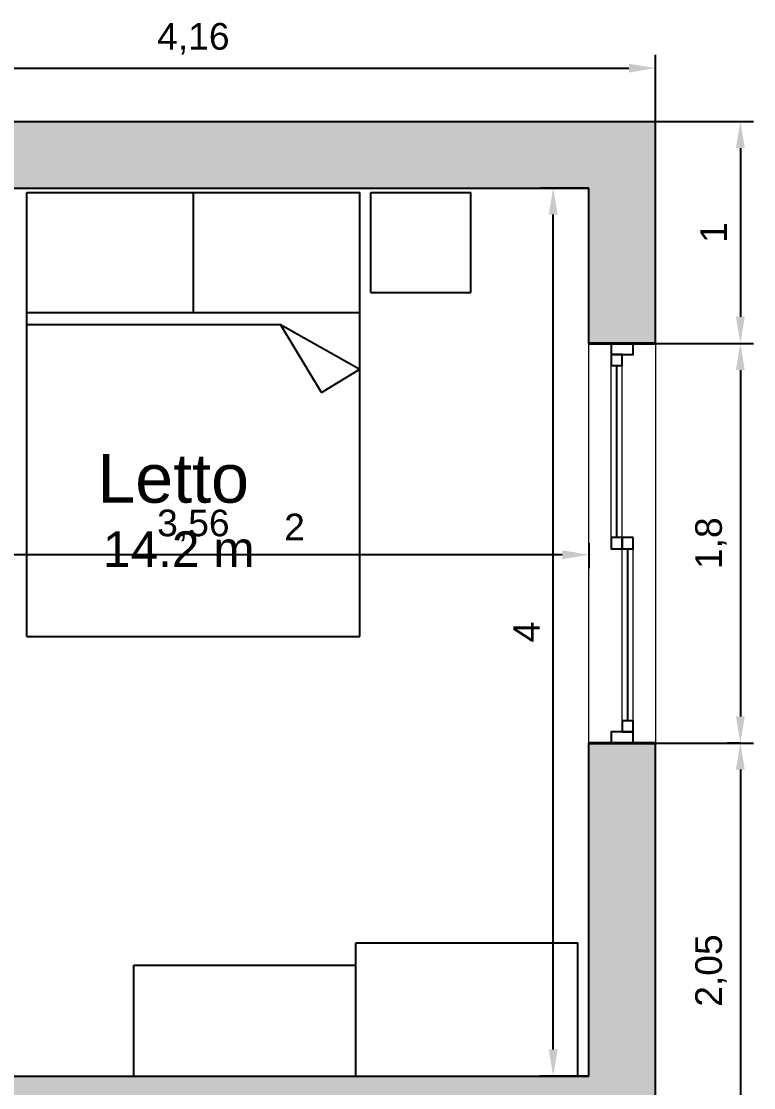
# Model space of a CAD drawing. Header units: millimetres. Extents: x 2491 to 2548.8, y 1338.3 to 1412.1.
# Drawn here: x 2543.022 to 2546.322, y 1397.42 to 1402.223 of the extents above; entities that cross this region are included whole.
import ezdxf

# ---------------------------------------------------------------- set-up
doc = ezdxf.new("R2010")
doc.units = ezdxf.units.MM
doc.header["$PDMODE"] = 35
for name, color, linetype, lineweight in [('ARREDI attrezzature - furniture', 175, 'Continuous', 9), ('MURATURA sezioni - section wall', 7, 'Continuous', 40), ('MURATURE tratteggi - wall hatch', 252, 'Continuous', 18), ('PROIEZIONI finissime - fine lines', 251, 'Continuous', 9), ('SEZIONI medie - small section', 2, 'Continuous', 25)]:
    doc.layers.add(name, color=color, linetype=linetype, lineweight=lineweight)
for name, color, linetype in [('QUOTE - dimension', 251, 'Continuous'), ('TESTO superfici - surface txt', 2, 'Continuous'), ('TXT AMBIENTI', 252, 'Continuous'), ('VETRATE sezioni - windows sections', 171, 'Continuous')]:
    doc.layers.add(name, color=color, linetype=linetype)
doc.styles.get("Standard").update_dxf_attribs({"font": 'arial.ttf'})
doc.dimstyles.new('ISO-25', dxfattribs={"dimtxt": 0.12, "dimasz": 0.12, "dimexe": 0.06, "dimexo": 0, "dimgap": 0.06, "dimtad": 1, "dimtxsty": 'Standard', "dimcen": 0.12, "dimadec": 0, "dimazin": 0, "dimtfac": 1, "dimtmove": 0, "dimatfit": 3, "dimfxl": 0, "dimarcsym": 0})

# ---------------------------------------------------------------- blocks, each defined once
blk = doc.blocks.new('*D125')
at = {"layer": 'DefPoints', "color": 0}
for p in [(2541.7155, 1402.0122), (2545.8795, 1402.0122), (2545.8795, 1401.7722)]:
    blk.add_point(p, dxfattribs=at)
at = {"layer": 'QUOTE - dimension', "color": 0, "lineweight": -2}
for p, q in [((2541.7155, 1402.0122), (2541.7155, 1402.0722)), ((2545.8795, 1401.7722), (2545.8795, 1402.0722)), ((2541.8355, 1402.0122), (2545.7595, 1402.0122))]:
    blk.add_line(p, q, dxfattribs=at)
at = {"layer": 'QUOTE - dimension', "color": 0}
for points in [[(2541.8355, 1402.0322), (2541.8355, 1401.9922), (2541.7155, 1402.0122)], [(2545.7595, 1402.0322), (2545.7595, 1401.9922), (2545.8795, 1402.0122)]]:
    blk.add_solid(points, dxfattribs=at)
at = {"layer": 'QUOTE - dimension', "color": 0, "insert": (2543.7975, 1402.1443), "char_height": 0.12, "attachment_point": 5}
blk.add_mtext('4,16', dxfattribs=at)
blk = doc.blocks.new('*D126')
at = {"layer": 'DefPoints', "color": 0}
for p in [(2545.8795, 1401.7722), (2545.8795, 1400.7722), (2546.2616, 1400.7722)]:
    blk.add_point(p, dxfattribs=at)
at = {"layer": 'QUOTE - dimension', "color": 0, "lineweight": -2}
for p, q in [((2545.8795, 1401.7722), (2546.3216, 1401.7722)), ((2546.2616, 1401.6522), (2546.2616, 1400.8922)), ((2545.8795, 1400.7722), (2546.3216, 1400.7722))]:
    blk.add_line(p, q, dxfattribs=at)
at = {"layer": 'QUOTE - dimension', "color": 0}
for points in [[(2546.2416, 1401.6522), (2546.2816, 1401.6522), (2546.2616, 1401.7722)], [(2546.2416, 1400.8922), (2546.2816, 1400.8922), (2546.2616, 1400.7722)]]:
    blk.add_solid(points, dxfattribs=at)
at = {"layer": 'QUOTE - dimension', "color": 0, "insert": (2546.1414, 1401.2722), "char_height": 0.12, "attachment_point": 5, "rotation": 90}
blk.add_mtext('1', dxfattribs=at)
blk = doc.blocks.new('*D127')
at = {"layer": 'DefPoints', "color": 0}
for p in [(2545.8795, 1400.7722), (2545.8795, 1398.9722), (2546.2616, 1398.9722)]:
    blk.add_point(p, dxfattribs=at)
at = {"layer": 'QUOTE - dimension', "color": 0, "lineweight": -2}
for p, q in [((2545.8795, 1400.7722), (2546.3216, 1400.7722)), ((2546.2616, 1400.6522), (2546.2616, 1399.0922)), ((2545.8795, 1398.9722), (2546.3216, 1398.9722))]:
    blk.add_line(p, q, dxfattribs=at)
at = {"layer": 'QUOTE - dimension', "color": 0}
for points in [[(2546.2416, 1400.6522), (2546.2816, 1400.6522), (2546.2616, 1400.7722)], [(2546.2416, 1399.0922), (2546.2816, 1399.0922), (2546.2616, 1398.9722)]]:
    blk.add_solid(points, dxfattribs=at)
at = {"layer": 'QUOTE - dimension', "color": 0, "insert": (2546.1295, 1399.8722), "char_height": 0.12, "attachment_point": 5, "rotation": 90}
blk.add_mtext('1,8', dxfattribs=at)
blk = doc.blocks.new('*D128')
at = {"layer": 'DefPoints', "color": 0}
for p in [(2546.2616, 1398.9722), (2546.2616, 1396.9222), (2546.2616, 1396.9222)]:
    blk.add_point(p, dxfattribs=at)
at = {"layer": 'QUOTE - dimension', "color": 0, "lineweight": -2}
for p, q in [((2546.2616, 1398.9722), (2546.2016, 1398.9722)), ((2546.2616, 1398.8522), (2546.2616, 1397.0422)), ((2546.2616, 1396.9222), (2546.3216, 1396.9222))]:
    blk.add_line(p, q, dxfattribs=at)
at = {"layer": 'QUOTE - dimension', "color": 0}
for points in [[(2546.2416, 1398.8522), (2546.2816, 1398.8522), (2546.2616, 1398.9722)], [(2546.2416, 1397.0422), (2546.2816, 1397.0422), (2546.2616, 1396.9222)]]:
    blk.add_solid(points, dxfattribs=at)
at = {"layer": 'QUOTE - dimension', "color": 0, "insert": (2546.1295, 1397.9472), "char_height": 0.12, "attachment_point": 5, "rotation": 90}
blk.add_mtext('2,05', dxfattribs=at)
blk = doc.blocks.new('*D139')
at = {"layer": 'DefPoints', "color": 0}
for p in [(2545.4183, 1401.4722), (2545.5795, 1401.4722), (2545.5795, 1397.4722)]:
    blk.add_point(p, dxfattribs=at)
at = {"layer": 'QUOTE - dimension', "color": 0, "lineweight": -2}
for p, q in [((2545.5795, 1401.4722), (2545.3583, 1401.4722)), ((2545.4183, 1397.5922), (2545.4183, 1401.3522)), ((2545.5795, 1397.4722), (2545.3583, 1397.4722))]:
    blk.add_line(p, q, dxfattribs=at)
at = {"layer": 'QUOTE - dimension', "color": 0}
for points in [[(2545.3983, 1401.3522), (2545.4383, 1401.3522), (2545.4183, 1401.4722)], [(2545.3983, 1397.5922), (2545.4383, 1397.5922), (2545.4183, 1397.4722)]]:
    blk.add_solid(points, dxfattribs=at)
at = {"layer": 'QUOTE - dimension', "color": 0, "insert": (2545.2983, 1399.4722), "char_height": 0.12, "attachment_point": 5, "rotation": 90}
blk.add_mtext('4', dxfattribs=at)
blk = doc.blocks.new('*D140')
at = {"layer": 'DefPoints', "color": 0}
for p in [(2542.0155, 1399.8722), (2545.5795, 1399.8722), (2542.0155, 1399.8203)]:
    blk.add_point(p, dxfattribs=at)
at = {"layer": 'QUOTE - dimension', "color": 0, "lineweight": -2}
for p, q in [((2542.0155, 1399.8722), (2542.0155, 1399.7603)), ((2545.5795, 1399.8722), (2545.5795, 1399.7603)), ((2545.4595, 1399.8203), (2542.1355, 1399.8203))]:
    blk.add_line(p, q, dxfattribs=at)
at = {"layer": 'QUOTE - dimension', "color": 0}
for points in [[(2542.1355, 1399.8403), (2542.1355, 1399.8003), (2542.0155, 1399.8203)], [(2545.4595, 1399.8403), (2545.4595, 1399.8003), (2545.5795, 1399.8203)]]:
    blk.add_solid(points, dxfattribs=at)
at = {"layer": 'QUOTE - dimension', "color": 0, "insert": (2543.7975, 1399.9524), "char_height": 0.12, "attachment_point": 5}
blk.add_mtext('3,56', dxfattribs=at)

msp = doc.modelspace()

# ---------------------------------------------------------------- hatches: boundary and pattern name
at = {"layer": 'MURATURE tratteggi - wall hatch'}
h = msp.add_hatch(color=256, dxfattribs=at)
h.dxf.hatch_style = 1
h.paths.add_polyline_path([(2545.8795, 1401.7722), (2541.7155, 1401.7722), (2541.7155, 1401.4722), (2541.8655, 1401.4722), (2541.8655, 1400.1722), (2542.0155, 1400.1722), (2542.0155, 1401.4722), (2545.5795, 1401.4722), (2545.5795, 1400.7722), (2545.8795, 1400.7722)])
h.paths.add_polyline_path([(2540.9155, 1401.7722), (2538.5685, 1401.7722), (2538.5685, 1401.4722), (2539.7422, 1401.4722), (2539.7434, 1399.1222), (2538.2935, 1399.1222), (2538.2935, 1398.9722), (2539.7435, 1398.9722), (2541.8655, 1398.9722), (2541.8655, 1398.5722), (2542.0155, 1398.5722), (2542.0155, 1398.9722), (2542.0155, 1399.2722), (2541.8655, 1399.2722), (2541.8655, 1399.1222), (2539.8934, 1399.1222), (2539.8922, 1401.4722), (2540.9155, 1401.4722)])
h.paths.add_polyline_path([(2537.5685, 1401.7722), (2532.8795, 1401.7722), (2532.8795, 1399.9472), (2533.1795, 1399.9472), (2533.1795, 1401.4722), (2536.7435, 1401.4722), (2536.7435, 1398.9722), (2536.7435, 1398.3222), (2536.8935, 1398.3222), (2536.8935, 1398.9722), (2537.3935, 1398.9722), (2537.3935, 1399.1222), (2536.8935, 1399.1222), (2536.8935, 1401.4722), (2537.5685, 1401.4722)])
h.paths.add_polyline_path([(2533.359, 1396.2722), (2533.1795, 1396.2722), (2533.1795, 1397.0222), (2535.6585, 1397.0222), (2535.6585, 1396.2722), (2535.479, 1396.2722), (2535.479, 1396.1222), (2535.8085, 1396.1222), (2535.8085, 1397.0222), (2536.7435, 1397.0222), (2536.7435, 1396.7722), (2536.8935, 1396.7722), (2536.8935, 1397.1722), (2536.8935, 1397.4222), (2536.7435, 1397.4222), (2536.7435, 1397.1722), (2533.1795, 1397.1722), (2533.1795, 1398.4472), (2532.8795, 1398.4472), (2532.8795, 1391.7722), (2534.2115, 1391.7722), (2534.2115, 1392.0722), (2533.1795, 1392.0722), (2533.1795, 1396.1222), (2533.359, 1396.1222)])
h.paths.add_polyline_path([(2536.8935, 1395.8722), (2536.7435, 1395.8722), (2536.7435, 1392.0722), (2536.8935, 1392.0722)], flags=17)
h.paths.add_polyline_path([(2545.8795, 1398.9722), (2545.5795, 1398.9722), (2545.5795, 1397.4722), (2542.0155, 1397.4722), (2542.0155, 1397.6722), (2541.8655, 1397.6722), (2541.8655, 1397.4722), (2541.8655, 1396.3722), (2542.0155, 1396.3722), (2542.0155, 1397.3222), (2545.5795, 1397.3222), (2545.5795, 1396.9222), (2545.8795, 1396.9222)])
h.paths.add_polyline_path([(2541.6655, 1393.6222), (2545.8795, 1393.6222), (2545.8795, 1395.6722), (2545.5795, 1395.6722), (2545.5795, 1395.2722), (2542.0155, 1395.2722), (2542.0155, 1395.4722), (2541.8655, 1395.4722), (2541.8655, 1395.1222), (2545.5795, 1395.1222), (2545.5795, 1393.7722), (2541.6655, 1393.7722)])
h.paths.add_polyline_path([(2540.6655, 1391.7722), (2540.6655, 1393.6222), (2540.7655, 1393.6222), (2540.7655, 1393.7722), (2540.5155, 1393.7722), (2540.5155, 1392.0722), (2535.7115, 1392.0722), (2535.7115, 1391.7722)])

# ---------------------------------------------------------------- linework, layer by layer
at = {"layer": 'ARREDI attrezzature - furniture', "linetype": 'Continuous', "lineweight": -3}
for p, q in [((2543.0475, 1401.4522), (2544.5475, 1401.4522)), ((2543.0475, 1399.4522), (2543.0475, 1401.4522)), ((2543.7975, 1400.9117), (2543.7975, 1401.4522)), ((2544.5475, 1399.4522), (2544.5475, 1401.4522)), ((2544.5975, 1401.4522), (2545.0475, 1401.4522)), ((2544.5975, 1401.0022), (2544.5975, 1401.4522)), ((2545.0475, 1401.0022), (2545.0475, 1401.4522)), ((2544.5975, 1401.0022), (2545.0475, 1401.0022)), ((2543.0475, 1400.9117), (2544.5475, 1400.9117)), ((2543.0475, 1400.8576), (2544.19, 1400.8576)), ((2544.3748, 1400.5517), (2544.19, 1400.8576)), ((2544.19, 1400.8576), (2544.5475, 1400.656)), ((2544.3748, 1400.5517), (2544.5475, 1400.656)), ((2543.0475, 1399.4522), (2544.5475, 1399.4522)), ((2544.5295, 1398.0722), (2545.5295, 1398.0722)), ((2544.5295, 1397.4722), (2544.5295, 1398.0722)), ((2545.5295, 1397.4722), (2545.5295, 1398.0722)), ((2543.5295, 1397.9722), (2544.5295, 1397.9722)), ((2543.5295, 1397.4722), (2543.5295, 1397.9722)), ((2544.5295, 1397.4722), (2544.5295, 1397.9722))]:
    msp.add_line(p, q, dxfattribs=at)
at = {"layer": 'MURATURA sezioni - section wall', "linetype": 'Continuous', "lineweight": -3}
for p, q in [((2541.7155, 1401.7722), (2545.8795, 1401.7722)), ((2545.8795, 1400.7722), (2545.8795, 1401.7722)), ((2542.0155, 1401.4722), (2545.5795, 1401.4722)), ((2545.5795, 1400.7722), (2545.5795, 1401.4722)), ((2545.5795, 1397.4722), (2545.5795, 1398.9722)), ((2545.8795, 1396.9222), (2545.8795, 1398.9722)), ((2542.0155, 1397.4722), (2545.5795, 1397.4722))]:
    msp.add_line(p, q, dxfattribs=at)
at = {"layer": 'MURATURA sezioni - section wall'}
for p, q in [((2545.5795, 1400.7722), (2545.8795, 1400.7722)), ((2545.5795, 1398.9722), (2545.8795, 1398.9722))]:
    msp.add_line(p, q, dxfattribs=at)
at = {"layer": 'PROIEZIONI finissime - fine lines'}
for p, q in [((2545.5795, 1398.9722), (2545.5795, 1400.7722)), ((2545.6795, 1400.7222), (2545.6795, 1400.7722)), ((2545.7795, 1400.7222), (2545.7795, 1400.7722)), ((2545.8795, 1400.7722), (2545.8795, 1398.9722)), ((2545.6795, 1399.8472), (2545.6795, 1400.7222)), ((2545.6795, 1400.7222), (2545.7795, 1400.7222)), ((2545.6795, 1400.7222), (2545.7295, 1400.7222)), ((2545.7295, 1399.8472), (2545.7295, 1400.7222)), ((2545.6795, 1400.6722), (2545.7295, 1400.6722)), ((2545.6795, 1399.8972), (2545.7295, 1399.8972)), ((2545.7295, 1399.0222), (2545.7295, 1399.8972)), ((2545.7295, 1399.8972), (2545.7795, 1399.8972)), ((2545.7795, 1399.0222), (2545.7795, 1399.8972)), ((2545.6795, 1399.8472), (2545.7295, 1399.8472)), ((2545.7295, 1399.8472), (2545.7795, 1399.8472)), ((2545.7295, 1399.0722), (2545.7795, 1399.0722)), ((2545.6795, 1398.9722), (2545.6795, 1399.0222)), ((2545.6795, 1399.0222), (2545.7795, 1399.0222)), ((2545.7795, 1398.9722), (2545.7795, 1399.0222))]:
    msp.add_line(p, q, dxfattribs=at)
at = {"layer": 'SEZIONI medie - small section'}
for points in [[(2545.7795, 1400.7722), (2545.6795, 1400.7722), (2545.6795, 1400.7222), (2545.7295, 1400.7222), (2545.7795, 1400.7222)], [(2545.7295, 1400.7222), (2545.6795, 1400.7222), (2545.6795, 1400.6722), (2545.7295, 1400.6722)], [(2545.7295, 1399.8972), (2545.6795, 1399.8972), (2545.6795, 1399.8472), (2545.7295, 1399.8472)], [(2545.7795, 1399.8972), (2545.7295, 1399.8972), (2545.7295, 1399.8472), (2545.7795, 1399.8472)], [(2545.7795, 1399.0722), (2545.7295, 1399.0722), (2545.7295, 1399.0222), (2545.7795, 1399.0222)], [(2545.7795, 1399.0222), (2545.6795, 1399.0222), (2545.6795, 1398.9722), (2545.7795, 1398.9722)]]:
    msp.add_lwpolyline(points, close=True, dxfattribs=at)
at = {"layer": 'VETRATE sezioni - windows sections'}
for p, q in [((2545.7045, 1399.8972), (2545.7045, 1400.6722)), ((2545.7545, 1399.0722), (2545.7545, 1399.8472))]:
    msp.add_line(p, q, dxfattribs=at)

# ---------------------------------------------------------------- texts
at = {"layer": 'TESTO superfici - surface txt', "lineweight": 5}
for s, height, p in [('2', 0.12, (2544.2066, 1399.8853)), ('14.2 m', 0.16, (2543.3903, 1399.7657))]:
    msp.add_text(s, height=height, dxfattribs=at).set_placement(p)
at = {"layer": 'TXT AMBIENTI', "lineweight": 5}
msp.add_text('Letto', height=0.22, dxfattribs=at).set_placement((2543.3647, 1400.0547))

# ---------------------------------------------------------------- dimensions: what is measured, and where the dimension line sits
at = {"layer": 'QUOTE - dimension'}
for base, p1, p2, picture, middle in [((2545.8795, 1402.0122), (2541.7155, 1402.0122), (2545.8795, 1401.7722), '*D125', (2543.7975, 1402.1443)), ((2542.0155, 1399.8203), (2545.5795, 1399.8722), (2542.0155, 1399.8722), '*D140', (2543.7975, 1399.9524))]:
    dim = msp.add_linear_dim(base=base, p1=p1, p2=p2, dimstyle='ISO-25', dxfattribs=at)
    dim.commit()
    dim.dimension.update_dxf_attribs({"geometry": picture, "text_midpoint": middle})
for base, p1, p2, picture, middle in [((2546.2616, 1400.7722), (2545.8795, 1401.7722), (2545.8795, 1400.7722), '*D126', (2546.1414, 1401.2722)), ((2545.4183, 1401.4722), (2545.5795, 1397.4722), (2545.5795, 1401.4722), '*D139', (2545.2983, 1399.4722)), ((2546.2616, 1398.9722), (2545.8795, 1400.7722), (2545.8795, 1398.9722), '*D127', (2546.1295, 1399.8722)), ((2546.2616, 1396.9222), (2546.2616, 1398.9722), (2546.2616, 1396.9222), '*D128', (2546.1295, 1397.9472))]:
    dim = msp.add_linear_dim(base=base, p1=p1, p2=p2, angle=90, dimstyle='ISO-25', dxfattribs=at)
    dim.commit()
    dim.dimension.update_dxf_attribs({"geometry": picture, "text_midpoint": middle})

doc.saveas('drawing.dxf')
